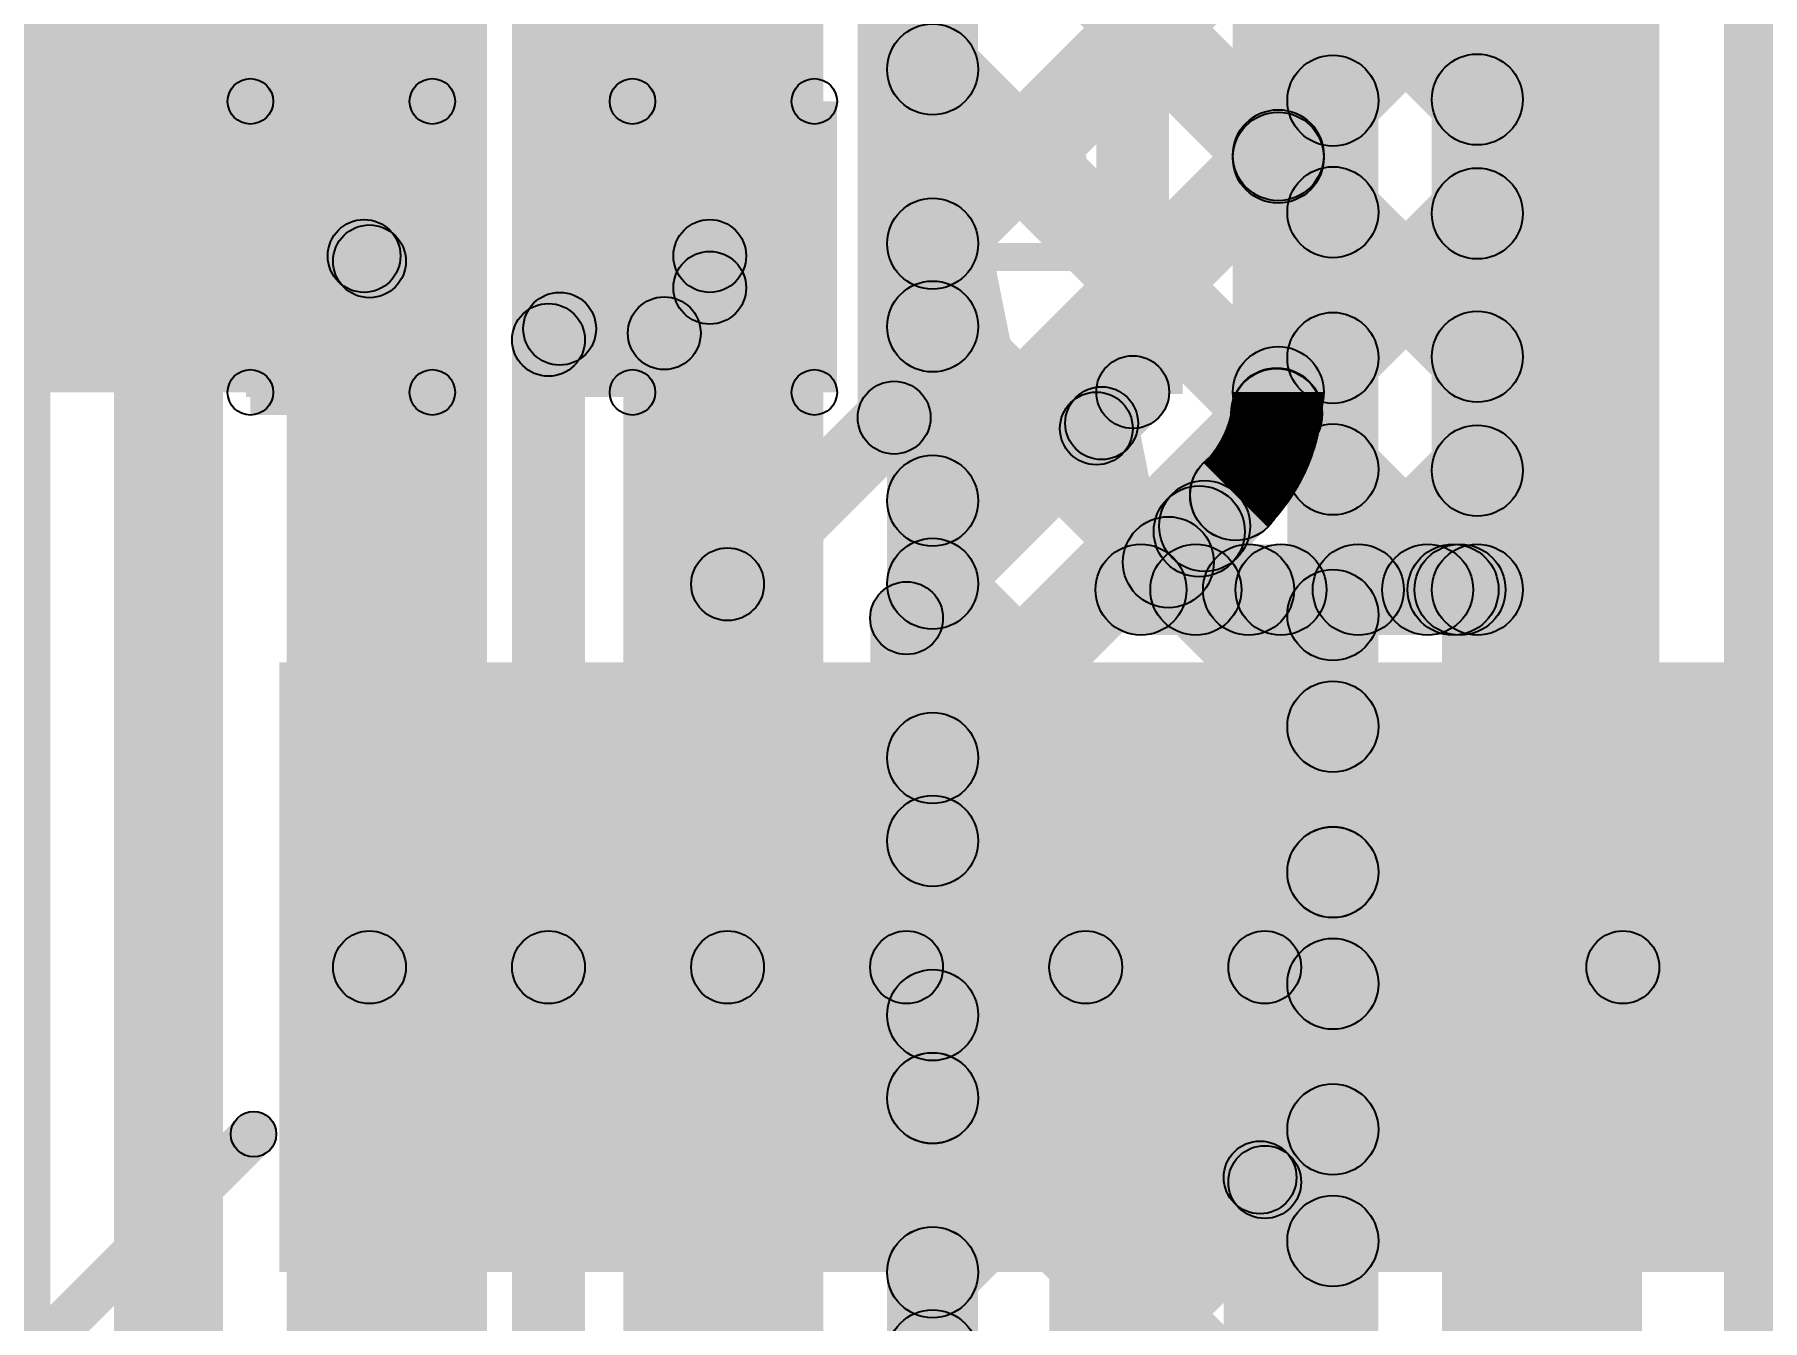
# Model space of a CAD drawing. Header units: millimetres. Extents: x -0.08 to 5.25, y -0.08 to 2.73.
# Drawn here: x 0.8983 to 1.0882, y 1.8719 to 2.0134 of the extents above; entities that cross this region are included whole.
import ezdxf

# ---------------------------------------------------------------- set-up
doc = ezdxf.new("R2010")
doc.units = ezdxf.units.MM
doc.header["$MEASUREMENT"] = 0
for name, color, linetype in [('BottomLayer', 5, 'Continuous'), ('TopLayer', 1, 'Continuous'), ('TopOverlay', 2, 'Continuous'), ('TopPaste', 8, 'Continuous'), ('TopSolder', 216, 'Continuous')]:
    doc.layers.add(name, color=color, linetype=linetype)

# ---------------------------------------------------------------- blocks, each defined once
blk = doc.blocks.new('SAMD21G18A_AUT_46')
at = {"layer": 'TopLayer'}
for points in [[(0.13583, 0.10236), (0.13583, 0.11417), (0.19488, 0.11417), (0.19488, 0.10236)], [(0.13583, 0.08268), (0.13583, 0.09449), (0.19488, 0.09449), (0.19488, 0.08268)], [(0.13583, 0.06299), (0.13583, 0.0748), (0.19488, 0.0748), (0.19488, 0.06299)], [(0.13583, 0.04331), (0.13583, 0.05512), (0.19488, 0.05512), (0.19488, 0.04331)], [(0.13583, 0.02362), (0.13583, 0.03543), (0.19488, 0.03543), (0.19488, 0.02362)], [(0.13583, 0.00394), (0.13583, 0.01575), (0.19488, 0.01575), (0.19488, 0.00394)], [(0.13583, -0.01575), (0.13583, -0.00394), (0.19488, -0.00394), (0.19488, -0.01575)], [(0.13583, -0.03543), (0.13583, -0.02362), (0.19488, -0.02362), (0.19488, -0.03543)], [(0.13583, -0.05512), (0.13583, -0.04331), (0.19488, -0.04331), (0.19488, -0.05512)]]:
    blk.add_hatch(color=1, dxfattribs=at).paths.add_polyline_path(points)
at = {"layer": 'TopOverlay'}
blk.add_hatch(color=2, dxfattribs=at).paths.add_polyline_path([(0.11923, 0.14523), (0.12277, 0.14877), (0.14877, 0.12277), (0.14523, 0.11923)])
h = blk.add_hatch(color=2, dxfattribs=at)
edge = h.paths.add_edge_path()
edge.add_arc((0.147, 0.121), 0.0025, 0, 360)
at = {"layer": 'TopPaste'}
for points in [[(0.13583, 0.10236), (0.13583, 0.11417), (0.19488, 0.11417), (0.19488, 0.10236)], [(0.13583, 0.08268), (0.13583, 0.09449), (0.19488, 0.09449), (0.19488, 0.08268)], [(0.13583, 0.06299), (0.13583, 0.0748), (0.19488, 0.0748), (0.19488, 0.06299)], [(0.13583, 0.04331), (0.13583, 0.05512), (0.19488, 0.05512), (0.19488, 0.04331)], [(0.13583, 0.02362), (0.13583, 0.03543), (0.19488, 0.03543), (0.19488, 0.02362)], [(0.13583, 0.00394), (0.13583, 0.01575), (0.19488, 0.01575), (0.19488, 0.00394)], [(0.13583, -0.01575), (0.13583, -0.00394), (0.19488, -0.00394), (0.19488, -0.01575)], [(0.13583, -0.03543), (0.13583, -0.02362), (0.19488, -0.02362), (0.19488, -0.03543)], [(0.13583, -0.05512), (0.13583, -0.04331), (0.19488, -0.04331), (0.19488, -0.05512)]]:
    blk.add_hatch(color=8, dxfattribs=at).paths.add_polyline_path(points)
at = {"layer": 'TopSolder'}
for points in [[(0.13183, 0.09836), (0.13183, 0.11817), (0.19888, 0.11817), (0.19888, 0.09836)], [(0.13183, 0.07868), (0.13183, 0.09849), (0.19888, 0.09849), (0.19888, 0.07868)], [(0.13183, 0.05899), (0.13183, 0.0788), (0.19888, 0.0788), (0.19888, 0.05899)], [(0.13183, 0.03931), (0.13183, 0.05912), (0.19888, 0.05912), (0.19888, 0.03931)], [(0.13183, 0.01962), (0.13183, 0.03943), (0.19888, 0.03943), (0.19888, 0.01962)], [(0.13183, -0.00006), (0.13183, 0.01975), (0.19888, 0.01975), (0.19888, -0.00006)], [(0.13183, -0.01975), (0.13183, 0.00006), (0.19888, 0.00006), (0.19888, -0.01975)], [(0.13183, -0.03943), (0.13183, -0.01962), (0.19888, -0.01962), (0.19888, -0.03943)], [(0.13183, -0.05912), (0.13183, -0.03931), (0.19888, -0.03931), (0.19888, -0.05912)]]:
    blk.add_hatch(color=216, dxfattribs=at).paths.add_polyline_path(points)
at = {"layer": 'TopOverlay'}
blk.add_circle((0.147, 0.121), 0.0025, dxfattribs=at)
blk = doc.blocks.new('C___0402_91')
at = {"layer": 'TopLayer'}
for points in [[(-0.0275, -0.0125), (-0.0275, 0.0125), (-0.0095, 0.0125), (-0.0095, -0.0125)], [(0.0095, -0.0125), (0.0095, 0.0125), (0.0275, 0.0125), (0.0275, -0.0125)]]:
    blk.add_hatch(color=1, dxfattribs=at).paths.add_polyline_path(points)
at = {"layer": 'TopOverlay'}
h = blk.add_hatch(color=2, dxfattribs=at)
edge = h.paths.add_edge_path()
edge.add_arc((-0.031, 0.016), 0.0025, 0, 360)
h = blk.add_hatch(color=2, dxfattribs=at)
edge = h.paths.add_edge_path()
edge.add_arc((-0.031, 0.016), 0.0025, 0, 360)
for points in [[(-0.031, 0.0135), (-0.031, 0.0185), (-0.011, 0.0185), (-0.011, 0.0135)], [(0.011, 0.0135), (0.011, 0.0185), (0.031, 0.0185), (0.031, 0.0135)], [(-0.0285, -0.016), (-0.0335, -0.016), (-0.0335, 0.016), (-0.0285, 0.016)], [(0.0335, -0.016), (0.0285, -0.016), (0.0285, 0.016), (0.0335, 0.016)], [(-0.031, -0.0185), (-0.031, -0.0135), (-0.011, -0.0135), (-0.011, -0.0185)], [(0.011, -0.0185), (0.011, -0.0135), (0.031, -0.0135), (0.031, -0.0185)]]:
    blk.add_hatch(color=2, dxfattribs=at).paths.add_polyline_path(points)
h = blk.add_hatch(color=2, dxfattribs=at)
edge = h.paths.add_edge_path()
edge.add_arc((-0.011, 0.016), 0.0025, 0, 360)
h = blk.add_hatch(color=2, dxfattribs=at)
edge = h.paths.add_edge_path()
edge.add_arc((0.011, 0.016), 0.0025, 0, 360)
h = blk.add_hatch(color=2, dxfattribs=at)
edge = h.paths.add_edge_path()
edge.add_arc((0.031, 0.016), 0.0025, 0, 360)
h = blk.add_hatch(color=2, dxfattribs=at)
edge = h.paths.add_edge_path()
edge.add_arc((0.031, 0.016), 0.0025, 0, 360)
h = blk.add_hatch(color=2, dxfattribs=at)
edge = h.paths.add_edge_path()
edge.add_arc((-0.031, -0.016), 0.0025, 0, 360)
h = blk.add_hatch(color=2, dxfattribs=at)
edge = h.paths.add_edge_path()
edge.add_arc((-0.031, -0.016), 0.0025, 0, 360)
h = blk.add_hatch(color=2, dxfattribs=at)
edge = h.paths.add_edge_path()
edge.add_arc((-0.011, -0.016), 0.0025, 0, 360)
h = blk.add_hatch(color=2, dxfattribs=at)
edge = h.paths.add_edge_path()
edge.add_arc((0.011, -0.016), 0.0025, 0, 360)
h = blk.add_hatch(color=2, dxfattribs=at)
edge = h.paths.add_edge_path()
edge.add_arc((0.031, -0.016), 0.0025, 0, 360)
h = blk.add_hatch(color=2, dxfattribs=at)
edge = h.paths.add_edge_path()
edge.add_arc((0.031, -0.016), 0.0025, 0, 360)
at = {"layer": 'TopPaste'}
for points in [[(-0.0275, -0.0125), (-0.0275, 0.0125), (-0.0095, 0.0125), (-0.0095, -0.0125)], [(0.0095, -0.0125), (0.0095, 0.0125), (0.0275, 0.0125), (0.0275, -0.0125)]]:
    blk.add_hatch(color=8, dxfattribs=at).paths.add_polyline_path(points)
at = {"layer": 'TopSolder'}
for points in [[(-0.0315, -0.0165), (-0.0315, 0.0165), (-0.0055, 0.0165), (-0.0055, -0.0165)], [(0.0055, -0.0165), (0.0055, 0.0165), (0.0315, 0.0165), (0.0315, -0.0165)]]:
    blk.add_hatch(color=216, dxfattribs=at).paths.add_polyline_path(points)
at = {"layer": 'TopOverlay'}
for centre in [(-0.031, 0.016), (-0.031, 0.016), (-0.011, 0.016), (0.011, 0.016), (0.031, 0.016), (0.031, 0.016), (-0.031, -0.016), (-0.031, -0.016), (-0.011, -0.016), (0.011, -0.016), (0.031, -0.016), (0.031, -0.016)]:
    blk.add_circle(centre, 0.0025, dxfattribs=at)

msp = doc.modelspace()

# ---------------------------------------------------------------- hatches: boundary and pattern name
at = {"layer": 'BottomLayer'}
for points in [[(1.046, 1.83816), (1.036, 1.83816), (1.036, 2.11), (1.046, 2.11)], [(1.046, 1.83816), (1.036, 1.83816), (1.036, 2.11), (1.046, 2.11)], [(1.075, 1.832), (1.053, 1.832), (1.053, 2.11), (1.075, 2.11)], [(0.948, 1.648), (0.926, 1.648), (0.926, 2.08925), (0.948, 2.08925)], [(0.9, 1.562), (0.878, 1.562), (0.878, 2.08226), (0.9, 2.08226)], [(0.985, 1.677), (0.963, 1.677), (0.963, 2.083), (0.985, 2.083)], [(1.106, 1.838), (1.084, 1.838), (1.084, 2.083), (1.106, 2.083)], [(0.919, 1.648), (0.909, 1.648), (0.909, 2.07473), (0.919, 2.07473)], [(0.919, 1.648), (0.909, 1.648), (0.909, 2.07473), (0.919, 2.07473)], [(0.917, 1.57153), (0.907, 1.57153), (0.907, 2.07273), (0.917, 2.07273)], [(0.917, 1.57153), (0.907, 1.57153), (0.907, 2.07273), (0.917, 2.07273)], [(1.002, 1.71967), (0.992, 1.71967), (0.992, 2.07347), (1.002, 2.07347)], [(1.002, 1.71967), (0.992, 1.71967), (0.992, 2.07347), (1.002, 2.07347)], [(0.99346, 2.03427), (1.00054, 2.04134), (1.04454, 1.99734), (1.03746, 1.99027)], [(0.99346, 2.03427), (1.00054, 2.04134), (1.04454, 1.99734), (1.03746, 1.99027)], [(1.00054, 1.98683), (0.99346, 1.9939), (1.03746, 2.0379), (1.04454, 2.03083)], [(1.00054, 1.98683), (0.99346, 1.9939), (1.03746, 2.0379), (1.04454, 2.03083)], [(0.99346, 2.00599), (1.00054, 2.01306), (1.04454, 1.96906), (1.03746, 1.96199)], [(0.99346, 2.00599), (1.00054, 2.01306), (1.04454, 1.96906), (1.03746, 1.96199)], [(1.00054, 1.95854), (0.99346, 1.96561), (1.03746, 2.00961), (1.04454, 2.00254)], [(1.00054, 1.95854), (0.99346, 1.96561), (1.03746, 2.00961), (1.04454, 2.00254)], [(0.99346, 1.9777), (1.00054, 1.98477), (1.04454, 1.94077), (1.03746, 1.9337)], [(0.99346, 1.9777), (1.00054, 1.98477), (1.04454, 1.94077), (1.03746, 1.9337)], [(1.00054, 1.93026), (0.99346, 1.93733), (1.03746, 1.98133), (1.04454, 1.97426)], [(1.00054, 1.93026), (0.99346, 1.93733), (1.03746, 1.98133), (1.04454, 1.97426)], [(0.99346, 1.94942), (1.00054, 1.95649), (1.04454, 1.91249), (1.03746, 1.90542)], [(0.99346, 1.94942), (1.00054, 1.95649), (1.04454, 1.91249), (1.03746, 1.90542)], [(1.00054, 1.90197), (0.99346, 1.90905), (1.03746, 1.95305), (1.04454, 1.94597)], [(1.00054, 1.90197), (0.99346, 1.90904), (1.03746, 1.95304), (1.04454, 1.94597)], [(0.99346, 1.92113), (1.00054, 1.9282), (1.04454, 1.8842), (1.03746, 1.87713)], [(0.99346, 1.92113), (1.00054, 1.9282), (1.04454, 1.8842), (1.03746, 1.87713)], [(1.00054, 1.87369), (0.99346, 1.88076), (1.03746, 1.92476), (1.04454, 1.91769)], [(1.00054, 1.87369), (0.99346, 1.88076), (1.03746, 1.92476), (1.04454, 1.91769)], [(0.99346, 1.89285), (1.00054, 1.89992), (1.04454, 1.85592), (1.03746, 1.84885)], [(0.99346, 1.89285), (1.00054, 1.89992), (1.04454, 1.85592), (1.03746, 1.84885)], [(1.00054, 1.8454), (0.99346, 1.85248), (1.03746, 1.89648), (1.04454, 1.8894)], [(1.00054, 1.84541), (0.99346, 1.85248), (1.03746, 1.89648), (1.04454, 1.88941)]]:
    msp.add_hatch(color=5, dxfattribs=at).paths.add_polyline_path(points)
h = msp.add_hatch(color=5, dxfattribs=at)
edge = h.paths.add_edge_path()
edge.add_arc((0.997, 2.00952), 0.005, 0, 360)
h = msp.add_hatch(color=5, dxfattribs=at)
edge = h.paths.add_edge_path()
edge.add_arc((0.997, 2.00952), 0.005, 0, 360)
h = msp.add_hatch(color=5, dxfattribs=at)
edge = h.paths.add_edge_path()
edge.add_arc((1.041, 2.00608), 0.005, 0, 360)
h = msp.add_hatch(color=5, dxfattribs=at)
edge = h.paths.add_edge_path()
edge.add_arc((1.041, 2.00608), 0.005, 0, 360)
h = msp.add_hatch(color=5, dxfattribs=at)
edge = h.paths.add_edge_path()
edge.add_arc((1.041, 1.99381), 0.005, 0, 360)
h = msp.add_hatch(color=5, dxfattribs=at)
edge = h.paths.add_edge_path()
edge.add_arc((1.041, 1.99381), 0.005, 0, 360)
h = msp.add_hatch(color=5, dxfattribs=at)
edge = h.paths.add_edge_path()
edge.add_arc((0.997, 1.99036), 0.005, 0, 360)
h = msp.add_hatch(color=5, dxfattribs=at)
edge = h.paths.add_edge_path()
edge.add_arc((0.997, 1.99036), 0.005, 0, 360)
h = msp.add_hatch(color=5, dxfattribs=at)
edge = h.paths.add_edge_path()
edge.add_arc((0.997, 1.98124), 0.005, 0, 360)
h = msp.add_hatch(color=5, dxfattribs=at)
edge = h.paths.add_edge_path()
edge.add_arc((0.997, 1.98124), 0.005, 0, 360)
h = msp.add_hatch(color=5, dxfattribs=at)
edge = h.paths.add_edge_path()
edge.add_arc((1.041, 1.97779), 0.005, 0, 360)
h = msp.add_hatch(color=5, dxfattribs=at)
edge = h.paths.add_edge_path()
edge.add_arc((1.041, 1.97779), 0.005, 0, 360)
h = msp.add_hatch(color=5, dxfattribs=at)
edge = h.paths.add_edge_path()
edge.add_arc((1.041, 1.96552), 0.005, 0, 360)
h = msp.add_hatch(color=5, dxfattribs=at)
edge = h.paths.add_edge_path()
edge.add_arc((1.041, 1.96552), 0.005, 0, 360)
h = msp.add_hatch(color=5, dxfattribs=at)
edge = h.paths.add_edge_path()
edge.add_arc((0.997, 1.96208), 0.005, 0, 360)
h = msp.add_hatch(color=5, dxfattribs=at)
edge = h.paths.add_edge_path()
edge.add_arc((0.997, 1.96208), 0.005, 0, 360)
h = msp.add_hatch(color=5, dxfattribs=at)
edge = h.paths.add_edge_path()
edge.add_arc((0.997, 1.95295), 0.005, 0, 360)
h = msp.add_hatch(color=5, dxfattribs=at)
edge = h.paths.add_edge_path()
edge.add_arc((0.997, 1.95295), 0.005, 0, 360)
h = msp.add_hatch(color=5, dxfattribs=at)
edge = h.paths.add_edge_path()
edge.add_arc((1.041, 1.94951), 0.005, 0, 360)
h = msp.add_hatch(color=5, dxfattribs=at)
edge = h.paths.add_edge_path()
edge.add_arc((1.041, 1.94951), 0.005, 0, 360)
h = msp.add_hatch(color=5, dxfattribs=at)
edge = h.paths.add_edge_path()
edge.add_arc((1.041, 1.93724), 0.005, 0, 360)
h = msp.add_hatch(color=5, dxfattribs=at)
edge = h.paths.add_edge_path()
edge.add_arc((1.041, 1.93724), 0.005, 0, 360)
h = msp.add_hatch(color=5, dxfattribs=at)
edge = h.paths.add_edge_path()
edge.add_arc((0.997, 1.93379), 0.005, 0, 360)
h = msp.add_hatch(color=5, dxfattribs=at)
edge = h.paths.add_edge_path()
edge.add_arc((0.997, 1.93379), 0.005, 0, 360)
h = msp.add_hatch(color=5, dxfattribs=at)
edge = h.paths.add_edge_path()
edge.add_arc((0.997, 1.92467), 0.005, 0, 360)
h = msp.add_hatch(color=5, dxfattribs=at)
edge = h.paths.add_edge_path()
edge.add_arc((0.997, 1.92467), 0.005, 0, 360)
h = msp.add_hatch(color=5, dxfattribs=at)
edge = h.paths.add_edge_path()
edge.add_arc((1.041, 1.92122), 0.005, 0, 360)
h = msp.add_hatch(color=5, dxfattribs=at)
edge = h.paths.add_edge_path()
edge.add_arc((1.041, 1.92123), 0.005, 0, 360)
h = msp.add_hatch(color=5, dxfattribs=at)
edge = h.paths.add_edge_path()
edge.add_arc((1.041, 1.90895), 0.005, 0, 360)
h = msp.add_hatch(color=5, dxfattribs=at)
edge = h.paths.add_edge_path()
edge.add_arc((1.041, 1.90895), 0.005, 0, 360)
h = msp.add_hatch(color=5, dxfattribs=at)
edge = h.paths.add_edge_path()
edge.add_arc((0.997, 1.90551), 0.005, 0, 360)
h = msp.add_hatch(color=5, dxfattribs=at)
edge = h.paths.add_edge_path()
edge.add_arc((0.997, 1.90551), 0.005, 0, 360)
h = msp.add_hatch(color=5, dxfattribs=at)
edge = h.paths.add_edge_path()
edge.add_arc((0.997, 1.89639), 0.005, 0, 360)
h = msp.add_hatch(color=5, dxfattribs=at)
edge = h.paths.add_edge_path()
edge.add_arc((0.997, 1.89638), 0.005, 0, 360)
h = msp.add_hatch(color=5, dxfattribs=at)
edge = h.paths.add_edge_path()
edge.add_arc((1.041, 1.89294), 0.005, 0, 360)
h = msp.add_hatch(color=5, dxfattribs=at)
edge = h.paths.add_edge_path()
edge.add_arc((1.041, 1.89294), 0.005, 0, 360)
h = msp.add_hatch(color=5, dxfattribs=at)
edge = h.paths.add_edge_path()
edge.add_arc((1.041, 1.88067), 0.005, 0, 360)
h = msp.add_hatch(color=5, dxfattribs=at)
edge = h.paths.add_edge_path()
edge.add_arc((1.041, 1.88067), 0.005, 0, 360)
h = msp.add_hatch(color=5, dxfattribs=at)
edge = h.paths.add_edge_path()
edge.add_arc((0.997, 1.87722), 0.005, 0, 360)
h = msp.add_hatch(color=5, dxfattribs=at)
edge = h.paths.add_edge_path()
edge.add_arc((0.997, 1.87723), 0.005, 0, 360)
h = msp.add_hatch(color=5, dxfattribs=at)
edge = h.paths.add_edge_path()
edge.add_arc((0.997, 1.8681), 0.005, 0, 360)
h = msp.add_hatch(color=5, dxfattribs=at)
edge = h.paths.add_edge_path()
edge.add_arc((0.997, 1.8681), 0.005, 0, 360)
at = {"layer": 'TopLayer'}
for points in [[(1.023, 1.97403), (1.015, 1.97403), (1.015, 2.268), (1.023, 2.268)], [(1.04, 1.97403), (1.03, 1.97403), (1.03, 2.268), (1.04, 2.268)], [(1.06188, 1.9523), (1.05188, 1.9523), (1.05188, 2.26588), (1.06188, 2.26588)], [(1.07688, 1.91077), (1.06888, 1.91077), (1.06888, 2.26588), (1.07688, 2.26588)], [(0.99677, 1.97122), (0.98877, 1.97122), (0.98877, 2.24323), (0.99677, 2.24323)], [(0.736, 1.974), (0.943, 1.974), (0.943, 2.233), (0.736, 2.233)], [(0.95077, 1.976), (0.98177, 1.976), (0.98177, 2.233), (0.95077, 2.233)], [(1.03146, 2.02456), (1.03854, 2.03163), (1.06042, 2.00974), (1.05335, 2.00267)], [(1.03854, 1.99654), (1.03146, 2.00361), (1.05335, 2.02549), (1.06042, 2.01842)], [(1.03146, 1.99627), (1.03854, 2.00334), (1.06042, 1.98146), (1.05335, 1.97439)], [(1.03835, 1.96807), (1.03128, 1.97514), (1.05335, 1.99721), (1.06042, 1.99014)], [(0.93167, 1.98617), (0.93733, 1.99183), (0.93792, 1.99124), (0.93226, 1.98558)], [(0.9765, 1.9855), (0.9685, 1.9855), (0.9685, 1.989), (0.9765, 1.989)], [(0.93909, 1.91077), (0.93109, 1.91077), (0.93109, 1.98841), (0.93909, 1.98841)], [(0.97033, 1.97767), (0.96467, 1.98333), (0.96967, 1.98833), (0.97533, 1.98267)], [(0.9576, 1.97694), (0.95194, 1.9826), (0.95317, 1.98383), (0.95883, 1.97817)], [(0.95877, 1.91077), (0.95077, 1.91077), (0.95077, 1.97977), (0.95877, 1.97977)], [(1.01841, 1.96778), (1.01275, 1.97344), (1.01617, 1.97686), (1.02183, 1.9712)], [(0.97729, 1.95007), (0.97163, 1.95573), (0.98994, 1.97404), (0.9956, 1.96839)], [(1.03129, 1.96816), (1.03836, 1.97523), (1.05776, 1.95583), (1.05069, 1.94876)], [(0.99697, 1.94634), (0.99131, 1.952), (1.01217, 1.97286), (1.01783, 1.9672)], [(1.04733, 1.94876), (1.04025, 1.95583), (1.05335, 1.96893), (1.06042, 1.96185)], [(1.03043, 1.95576), (1.02336, 1.96283), (1.02676, 1.96624), (1.03384, 1.95916)], [(1.02343, 1.94876), (1.01636, 1.95583), (1.02278, 1.96225), (1.02985, 1.95518)], [(1.01938, 1.95178), (1.02645, 1.95885), (1.02947, 1.95583), (1.0224, 1.94876)], [(1.0199, 1.9473), (1.0199, 1.9573), (1.03173, 1.9573), (1.03173, 1.9473)], [(1.0199, 1.9473), (1.0199, 1.9573), (1.03173, 1.9573), (1.03173, 1.9473)], [(1.03173, 1.9473), (1.03173, 1.9573), (1.03529, 1.9573), (1.03529, 1.9473)], [(1.03529, 1.9473), (1.03529, 1.9573), (1.05142, 1.9573), (1.05142, 1.9473)], [(1.03529, 1.9473), (1.03529, 1.9573), (1.05142, 1.9573), (1.05142, 1.9473)], [(1.05142, 1.9473), (1.05142, 1.9573), (1.05498, 1.9573), (1.05498, 1.9473)], [(0.97846, 1.91077), (0.97046, 1.91077), (0.97046, 1.9529), (0.97846, 1.9529)], [(0.99814, 1.91077), (0.99014, 1.91077), (0.99014, 1.94917), (0.99814, 1.94917)], [(0.99697, 1.90794), (0.99131, 1.9136), (0.99131, 1.9136), (0.99697, 1.90794)], [(0.95877, 1.76877), (0.95077, 1.76877), (0.95077, 1.91077), (0.95877, 1.91077)], [(1.01783, 1.70283), (1.00983, 1.70283), (1.00983, 1.91077), (1.01783, 1.91077)], [(1.03751, 1.88715), (1.02951, 1.88715), (1.02951, 1.91077), (1.03751, 1.91077)], [(1.03017, 1.88483), (1.03583, 1.89049), (1.03634, 1.88998), (1.03068, 1.88432)], [(1.037, 1.85), (1.029, 1.85), (1.029, 1.88766), (1.037, 1.88766)]]:
    msp.add_hatch(color=1, dxfattribs=at).paths.add_polyline_path(points)
h = msp.add_hatch(color=1, dxfattribs=at)
edge = h.paths.add_edge_path()
edge.add_arc((1.05688, 2.00621), 0.005, 0, 360)
h = msp.add_hatch(color=1, dxfattribs=at)
edge = h.paths.add_edge_path()
edge.add_arc((1.035, 2.00008), 0.005, 0, 360)
h = msp.add_hatch(color=1, dxfattribs=at)
edge = h.paths.add_edge_path()
edge.add_arc((1.035, 1.99981), 0.005, 0, 360)
h = msp.add_hatch(color=1, dxfattribs=at)
edge = h.paths.add_edge_path()
edge.add_arc((1.05688, 1.99367), 0.005, 0, 360)
h = msp.add_hatch(color=1, dxfattribs=at)
edge = h.paths.add_edge_path()
edge.add_arc((0.9345, 1.989), 0.004, 0, 360)
h = msp.add_hatch(color=1, dxfattribs=at)
edge = h.paths.add_edge_path()
edge.add_arc((0.9725, 1.989), 0.004, 0, 360)
h = msp.add_hatch(color=1, dxfattribs=at)
edge = h.paths.add_edge_path()
edge.add_arc((0.93509, 1.98841), 0.004, 0, 360)
h = msp.add_hatch(color=1, dxfattribs=at)
edge = h.paths.add_edge_path()
edge.add_arc((0.93509, 1.98841), 0.004, 0, 360)
h = msp.add_hatch(color=1, dxfattribs=at)
edge = h.paths.add_edge_path()
edge.add_arc((0.9725, 1.9855), 0.004, 0, 360)
h = msp.add_hatch(color=1, dxfattribs=at)
edge = h.paths.add_edge_path()
edge.add_arc((0.9725, 1.9855), 0.004, 0, 360)
h = msp.add_hatch(color=1, dxfattribs=at)
edge = h.paths.add_edge_path()
edge.add_arc((0.95477, 1.97977), 0.004, 0, 360)
h = msp.add_hatch(color=1, dxfattribs=at)
edge = h.paths.add_edge_path()
edge.add_arc((0.95477, 1.97977), 0.004, 0, 360)
h = msp.add_hatch(color=1, dxfattribs=at)
edge = h.paths.add_edge_path()
edge.add_arc((0.956, 1.981), 0.004, 0, 360)
h = msp.add_hatch(color=1, dxfattribs=at)
edge = h.paths.add_edge_path()
edge.add_arc((0.9675, 1.9805), 0.004, 0, 360)
h = msp.add_hatch(color=1, dxfattribs=at)
edge = h.paths.add_edge_path()
edge.add_arc((1.05688, 1.97792), 0.005, 0, 360)
h = msp.add_hatch(color=1, dxfattribs=at)
edge = h.paths.add_edge_path()
edge.add_arc((1.019, 1.97403), 0.004, 0, 360)
h = msp.add_hatch(color=1, dxfattribs=at)
edge = h.paths.add_edge_path()
edge.add_arc((1.019, 1.97403), 0.004, 0, 360)
h = msp.add_hatch(color=1, dxfattribs=at)
edge = h.paths.add_edge_path()
edge.add_arc((1.035, 1.97403), 0.005, 0, 360)
h = msp.add_hatch(color=1, dxfattribs=at)
edge = h.paths.add_edge_path()
edge.add_arc((1.035, 1.97403), 0.005, 0, 360)
h = msp.add_hatch(color=1, dxfattribs=at)
edge = h.paths.add_edge_path()
edge.add_arc((1.035, 1.97403), 0.005, 0, 360)
h = msp.add_hatch(color=1, dxfattribs=at)
edge = h.paths.add_edge_path()
edge.add_arc((1.03482, 1.97161), 0.005, 0, 360)
h = msp.add_hatch(color=1, dxfattribs=at)
edge = h.paths.add_edge_path()
edge.add_arc((1.03483, 1.97169), 0.005, 0, 360)
h = msp.add_hatch(color=1, dxfattribs=at)
edge = h.paths.add_edge_path()
edge.add_arc((0.99277, 1.97122), 0.004, 0, 360)
h = msp.add_hatch(color=1, dxfattribs=at)
edge = h.paths.add_edge_path()
edge.add_arc((0.99277, 1.97122), 0.004, 0, 360)
h = msp.add_hatch(color=1, dxfattribs=at)
edge = h.paths.add_edge_path()
edge.add_arc((1.015, 1.97003), 0.004, 0, 360)
h = msp.add_hatch(color=1, dxfattribs=at)
edge = h.paths.add_edge_path()
edge.add_arc((1.01558, 1.97061), 0.004, 0, 360)
h = msp.add_hatch(color=1, dxfattribs=at)
edge = h.paths.add_edge_path()
edge.add_arc((1.05688, 1.96539), 0.005, 0, 360)
h = msp.add_hatch(color=1, dxfattribs=at)
edge = h.paths.add_edge_path()
edge.add_arc((1.0303, 1.9627), 0.005, 0, 360)
h = msp.add_hatch(color=1, dxfattribs=at)
edge = h.paths.add_edge_path()
edge.add_arc((1.0303, 1.9627), 0.005, 0, 360)
h = msp.add_hatch(color=1, dxfattribs=at)
edge = h.paths.add_edge_path()
edge.add_arc((1.03031, 1.96271), 0.005, 0, 360)
h = msp.add_hatch(color=1, dxfattribs=at)
edge = h.paths.add_edge_path()
edge.add_arc((1.0269, 1.9593), 0.005, 0, 360)
h = msp.add_hatch(color=1, dxfattribs=at)
edge = h.paths.add_edge_path()
edge.add_arc((1.02631, 1.95871), 0.005, 0, 360)
h = msp.add_hatch(color=1, dxfattribs=at)
edge = h.paths.add_edge_path()
edge.add_arc((1.02292, 1.95532), 0.005, 0, 360)
h = msp.add_hatch(color=1, dxfattribs=at)
edge = h.paths.add_edge_path()
edge.add_arc((0.97446, 1.9529), 0.004, 0, 360)
h = msp.add_hatch(color=1, dxfattribs=at)
edge = h.paths.add_edge_path()
edge.add_arc((0.97446, 1.9529), 0.004, 0, 360)
h = msp.add_hatch(color=1, dxfattribs=at)
edge = h.paths.add_edge_path()
edge.add_arc((1.0199, 1.9523), 0.005, 0, 360)
h = msp.add_hatch(color=1, dxfattribs=at)
edge = h.paths.add_edge_path()
edge.add_arc((1.0199, 1.9523), 0.005, 0, 360)
h = msp.add_hatch(color=1, dxfattribs=at)
edge = h.paths.add_edge_path()
edge.add_arc((1.0199, 1.9523), 0.005, 0, 360)
h = msp.add_hatch(color=1, dxfattribs=at)
edge = h.paths.add_edge_path()
edge.add_arc((1.02594, 1.9523), 0.005, 0, 360)
h = msp.add_hatch(color=1, dxfattribs=at)
edge = h.paths.add_edge_path()
edge.add_arc((1.03173, 1.9523), 0.005, 0, 360)
h = msp.add_hatch(color=1, dxfattribs=at)
edge = h.paths.add_edge_path()
edge.add_arc((1.03173, 1.9523), 0.005, 0, 360)
h = msp.add_hatch(color=1, dxfattribs=at)
edge = h.paths.add_edge_path()
edge.add_arc((1.03173, 1.9523), 0.005, 0, 360)
h = msp.add_hatch(color=1, dxfattribs=at)
edge = h.paths.add_edge_path()
edge.add_arc((1.03529, 1.9523), 0.005, 0, 360)
h = msp.add_hatch(color=1, dxfattribs=at)
edge = h.paths.add_edge_path()
edge.add_arc((1.03529, 1.9523), 0.005, 0, 360)
h = msp.add_hatch(color=1, dxfattribs=at)
edge = h.paths.add_edge_path()
edge.add_arc((1.03529, 1.9523), 0.005, 0, 360)
h = msp.add_hatch(color=1, dxfattribs=at)
edge = h.paths.add_edge_path()
edge.add_arc((1.04379, 1.9523), 0.005, 0, 360)
h = msp.add_hatch(color=1, dxfattribs=at)
edge = h.paths.add_edge_path()
edge.add_arc((1.05142, 1.9523), 0.005, 0, 360)
h = msp.add_hatch(color=1, dxfattribs=at)
edge = h.paths.add_edge_path()
edge.add_arc((1.05142, 1.9523), 0.005, 0, 360)
h = msp.add_hatch(color=1, dxfattribs=at)
edge = h.paths.add_edge_path()
edge.add_arc((1.05142, 1.9523), 0.005, 0, 360)
h = msp.add_hatch(color=1, dxfattribs=at)
edge = h.paths.add_edge_path()
edge.add_arc((1.05422, 1.9523), 0.005, 0, 360)
h = msp.add_hatch(color=1, dxfattribs=at)
edge = h.paths.add_edge_path()
edge.add_arc((1.05498, 1.9523), 0.005, 0, 360)
h = msp.add_hatch(color=1, dxfattribs=at)
edge = h.paths.add_edge_path()
edge.add_arc((1.05688, 1.9523), 0.005, 0, 360)
h = msp.add_hatch(color=1, dxfattribs=at)
edge = h.paths.add_edge_path()
edge.add_arc((0.99414, 1.94917), 0.004, 0, 360)
h = msp.add_hatch(color=1, dxfattribs=at)
edge = h.paths.add_edge_path()
edge.add_arc((0.99414, 1.94917), 0.004, 0, 360)
h = msp.add_hatch(color=1, dxfattribs=at)
edge = h.paths.add_edge_path()
edge.add_arc((0.93509, 1.91077), 0.004, 0, 360)
h = msp.add_hatch(color=1, dxfattribs=at)
edge = h.paths.add_edge_path()
edge.add_arc((0.95477, 1.91077), 0.004, 0, 360)
h = msp.add_hatch(color=1, dxfattribs=at)
edge = h.paths.add_edge_path()
edge.add_arc((0.95477, 1.91077), 0.004, 0, 360)
h = msp.add_hatch(color=1, dxfattribs=at)
edge = h.paths.add_edge_path()
edge.add_arc((0.97446, 1.91077), 0.004, 0, 360)
h = msp.add_hatch(color=1, dxfattribs=at)
edge = h.paths.add_edge_path()
edge.add_arc((0.99414, 1.91077), 0.004, 0, 360)
h = msp.add_hatch(color=1, dxfattribs=at)
edge = h.paths.add_edge_path()
edge.add_arc((0.99414, 1.91077), 0.004, 0, 360)
h = msp.add_hatch(color=1, dxfattribs=at)
edge = h.paths.add_edge_path()
edge.add_arc((0.99414, 1.91077), 0.004, 0, 360)
h = msp.add_hatch(color=1, dxfattribs=at)
edge = h.paths.add_edge_path()
edge.add_arc((1.01383, 1.91077), 0.004, 0, 360)
h = msp.add_hatch(color=1, dxfattribs=at)
edge = h.paths.add_edge_path()
edge.add_arc((1.03351, 1.91077), 0.004, 0, 360)
h = msp.add_hatch(color=1, dxfattribs=at)
edge = h.paths.add_edge_path()
edge.add_arc((1.07288, 1.91077), 0.004, 0, 360)
h = msp.add_hatch(color=1, dxfattribs=at)
edge = h.paths.add_edge_path()
edge.add_arc((1.033, 1.88766), 0.004, 0, 360)
h = msp.add_hatch(color=1, dxfattribs=at)
edge = h.paths.add_edge_path()
edge.add_arc((1.033, 1.88766), 0.004, 0, 360)
h = msp.add_hatch(color=1, dxfattribs=at)
edge = h.paths.add_edge_path()
edge.add_arc((1.03351, 1.88715), 0.004, 0, 360)
h = msp.add_hatch(color=1, dxfattribs=at)
edge = h.paths.add_edge_path()
edge.add_arc((1.03351, 1.88715), 0.004, 0, 360)

# ---------------------------------------------------------------- linework, layer by layer
at = {"layer": 'BottomLayer'}
for centre in [(0.997, 2.00952), (0.997, 2.00952), (1.041, 2.00608), (1.041, 2.00608), (1.041, 1.99381), (1.041, 1.99381), (0.997, 1.99036), (0.997, 1.99036), (0.997, 1.98124), (0.997, 1.98124), (1.041, 1.97779), (1.041, 1.97779), (1.041, 1.96552), (1.041, 1.96552), (0.997, 1.96208), (0.997, 1.96208), (0.997, 1.95295), (0.997, 1.95295), (1.041, 1.94951), (1.041, 1.94951), (1.041, 1.93724), (1.041, 1.93724), (0.997, 1.93379), (0.997, 1.93379), (0.997, 1.92467), (0.997, 1.92467), (1.041, 1.92123), (1.041, 1.92122), (1.041, 1.90895), (1.041, 1.90895), (0.997, 1.90551), (0.997, 1.90551), (0.997, 1.89639), (0.997, 1.89638), (1.041, 1.89294), (1.041, 1.89294), (1.041, 1.88067), (1.041, 1.88067), (0.997, 1.87723), (0.997, 1.87722), (0.997, 1.8681), (0.997, 1.8681)]:
    msp.add_circle(centre, 0.005, dxfattribs=at)
at = {"layer": 'TopLayer', "const_width": 0.01}
for points in [[(1.035, 1.97403, -0.199231), (1.0303, 1.9627)], [(1.035, 1.97403, -0.198912), (1.03031, 1.96271)]]:
    msp.add_lwpolyline(points, format="xyb", dxfattribs=at)
at = {"layer": 'TopLayer'}
for centre, radius in [((1.05688, 2.00621), 0.005), ((1.035, 2.00008), 0.005), ((1.035, 1.99981), 0.005), ((1.05688, 1.99367), 0.005), ((0.9345, 1.989), 0.004), ((0.9725, 1.989), 0.004), ((0.93509, 1.98841), 0.004), ((0.93509, 1.98841), 0.004), ((0.9725, 1.9855), 0.004), ((0.9725, 1.9855), 0.004), ((0.95477, 1.97977), 0.004), ((0.95477, 1.97977), 0.004), ((0.956, 1.981), 0.004), ((0.9675, 1.9805), 0.004), ((1.05688, 1.97792), 0.005), ((1.019, 1.97403), 0.004), ((1.019, 1.97403), 0.004), ((1.035, 1.97403), 0.005), ((1.035, 1.97403), 0.005), ((1.035, 1.97403), 0.005), ((1.03482, 1.97161), 0.005), ((1.03483, 1.97169), 0.005), ((0.99277, 1.97122), 0.004), ((0.99277, 1.97122), 0.004), ((1.015, 1.97003), 0.004), ((1.01558, 1.97061), 0.004), ((1.05688, 1.96539), 0.005), ((1.0303, 1.9627), 0.005), ((1.0303, 1.9627), 0.005), ((1.03031, 1.96271), 0.005), ((1.0269, 1.9593), 0.005), ((1.02631, 1.95871), 0.005), ((1.02292, 1.95532), 0.005), ((0.97446, 1.9529), 0.004), ((0.97446, 1.9529), 0.004), ((1.0199, 1.9523), 0.005), ((1.0199, 1.9523), 0.005), ((1.0199, 1.9523), 0.005), ((1.02594, 1.9523), 0.005), ((1.03173, 1.9523), 0.005), ((1.03173, 1.9523), 0.005), ((1.03173, 1.9523), 0.005), ((1.03529, 1.9523), 0.005), ((1.03529, 1.9523), 0.005), ((1.03529, 1.9523), 0.005), ((1.04379, 1.9523), 0.005), ((1.05142, 1.9523), 0.005), ((1.05142, 1.9523), 0.005), ((1.05142, 1.9523), 0.005), ((1.05422, 1.9523), 0.005), ((1.05498, 1.9523), 0.005), ((1.05688, 1.9523), 0.005), ((0.99414, 1.94917), 0.004), ((0.99414, 1.94917), 0.004), ((0.93509, 1.91077), 0.004), ((0.95477, 1.91077), 0.004), ((0.95477, 1.91077), 0.004), ((0.97446, 1.91077), 0.004), ((0.99414, 1.91077), 0.004), ((0.99414, 1.91077), 0.004), ((0.99414, 1.91077), 0.004), ((1.01383, 1.91077), 0.004), ((1.03351, 1.91077), 0.004), ((1.07288, 1.91077), 0.004), ((1.033, 1.88766), 0.004), ((1.033, 1.88766), 0.004), ((1.03351, 1.88715), 0.004), ((1.03351, 1.88715), 0.004)]:
    msp.add_circle(centre, radius, dxfattribs=at)

# ---------------------------------------------------------------- block references
for name, p, rotation in [('C___0402_91', (0.953, 1.99), 360), ('SAMD21G18A_AUT_46', (1.04335, 1.74542), 90)]:
    msp.add_blockref(name, p, dxfattribs=dict(rotation=rotation))

# ---------------------------------------------------------------- texts
at = {"layer": 'TopOverlay', "text_generation_flag": 2}
msp.add_text('#', height=0.04, rotation=180, dxfattribs=at).set_placement((0.995, 2.002))

doc.saveas('drawing.dxf')
